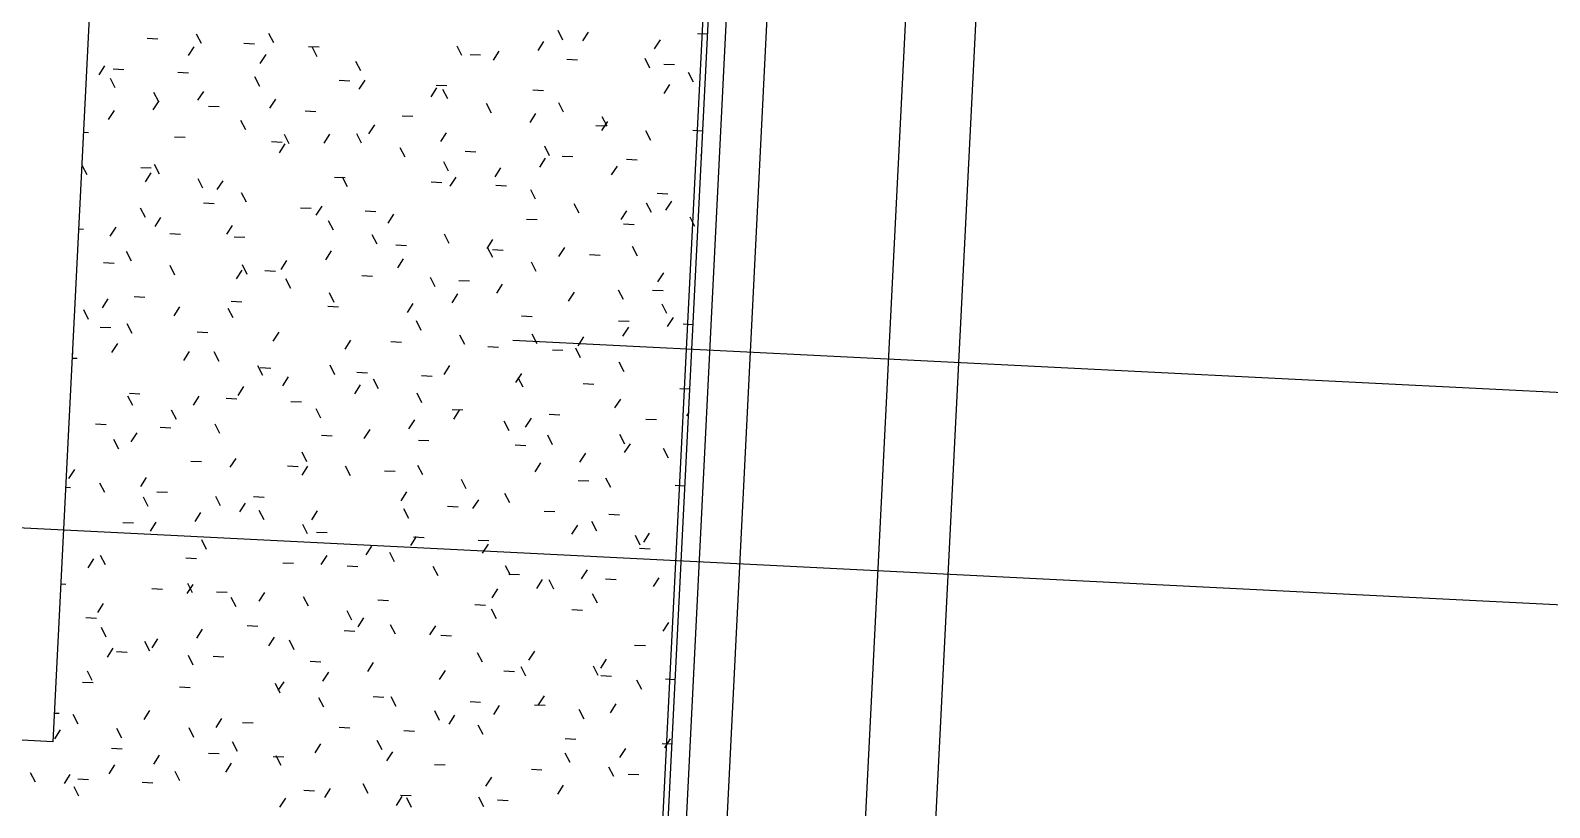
# Model space of a CAD drawing. Extents: x 549999 to 550212, y 1838161 to 1838467.
# Drawn here: x 550120.154 to 550124.451, y 1838346.472 to 1838348.672 of the extents above; entities that cross this region are included whole.
import ezdxf

# ---------------------------------------------------------------- set-up
doc = ezdxf.new("R2010")
doc.units = 0
for name, color, linetype in [('Level 15', 7, 'Continuous'), ('Level 18', 7, 'Continuous'), ('Level 4', 7, 'Continuous'), ('Level 8', 7, 'Continuous')]:
    doc.layers.add(name, color=color, linetype=linetype)

# ---------------------------------------------------------------- blocks, each defined once
blk = doc.blocks.new('FLOO10')
at = {"layer": 'Level 8'}
for p, q in [((-151.49, -482.9), (-151.49, 127.1)), ((-171.49, 107.1), (-171.49, -462.9))]:
    blk.add_line(p, q, dxfattribs=at)

msp = doc.modelspace()

# ---------------------------------------------------------------- linework, layer by layer
at = {"layer": 'Level 15'}
for p, q in [((550120.4842, 1838348.6494), (550120.5144, 1838348.6479)), ((550120.6381, 1838348.6343), (550120.6243, 1838348.6611)), ((550120.8426, 1838348.6363), (550120.8288, 1838348.6632)), ((550121.6604, 1838348.6445), (550121.6466, 1838348.6714)), ((550121.7318, 1838348.6672), (550121.7155, 1838348.6419)), ((550122.0413, 1838348.6631), (550122.0697, 1838348.6617)), ((550120.6164, 1838348.6257), (550120.6001, 1838348.6004)), ((550120.7582, 1838348.6357), (550120.7883, 1838348.6342)), ((550120.9408, 1838348.6266), (550120.971, 1838348.6251)), ((550120.9656, 1838348.5967), (550120.9519, 1838348.6235)), ((550121.3746, 1838348.6008), (550121.3608, 1838348.6276)), ((550121.479, 1838348.6128), (550121.4626, 1838348.5875)), ((550121.6054, 1838348.64), (550121.589, 1838348.6147)), ((550121.9351, 1838348.6448), (550121.9187, 1838348.6195)), ((550120.3636, 1838348.5714), (550120.3472, 1838348.546)), ((550120.3883, 1838348.5627), (550120.4185, 1838348.5612)), ((550120.8197, 1838348.6033), (550120.8033, 1838348.578)), ((550121.0887, 1838348.557), (550121.075, 1838348.5839)), ((550121.3975, 1838348.6038), (550121.4276, 1838348.6023)), ((550121.6715, 1838348.5901), (550121.7016, 1838348.5886)), ((550121.9065, 1838348.5652), (550121.8928, 1838348.592)), ((550121.9454, 1838348.5764), (550121.9756, 1838348.5749)), ((550120.394, 1838348.5092), (550120.3802, 1838348.536)), ((550120.571, 1838348.5535), (550120.6011, 1838348.552)), ((550120.8029, 1838348.5132), (550120.7891, 1838348.5401)), ((550121.0276, 1838348.5307), (550121.0577, 1838348.5292)), ((550121.0997, 1838348.5313), (550121.0833, 1838348.5059)), ((550122.0296, 1838348.5255), (550122.0159, 1838348.5524)), ((550120.5171, 1838348.4695), (550120.5033, 1838348.4963)), ((550120.6436, 1838348.4993), (550120.6272, 1838348.474)), ((550120.8469, 1838348.4769), (550120.8305, 1838348.4515)), ((550121.3029, 1838348.5089), (550121.2866, 1838348.4835)), ((550121.3016, 1838348.517), (550121.3317, 1838348.5155)), ((550121.3349, 1838348.4777), (550121.3211, 1838348.5045)), ((550121.5756, 1838348.5033), (550121.6057, 1838348.5018)), ((550121.9622, 1838348.5184), (550121.9459, 1838348.493)), ((550120.3908, 1838348.4449), (550120.3744, 1838348.4196)), ((550120.5172, 1838348.4721), (550120.5008, 1838348.4468)), ((550120.6577, 1838348.4577), (550120.6879, 1838348.4561)), ((550120.9317, 1838348.444), (550120.9618, 1838348.4424)), ((550121.458, 1838348.438), (550121.4442, 1838348.4649)), ((550121.583, 1838348.4368), (550121.5666, 1838348.4115)), ((550121.6624, 1838348.4401), (550121.6487, 1838348.4669)), ((550120.7632, 1838348.3902), (550120.7495, 1838348.417)), ((550121.1269, 1838348.4049), (550121.1105, 1838348.3795)), ((550121.2057, 1838348.4303), (550121.2358, 1838348.4288)), ((550121.7536, 1838348.4029), (550121.7838, 1838348.4014)), ((550121.7862, 1838348.4144), (550121.7698, 1838348.389)), ((550121.7855, 1838348.4004), (550121.7717, 1838348.4272)), ((550120.3036, 1838348.3838), (550120.318, 1838348.3831)), ((550120.5618, 1838348.3709), (550120.592, 1838348.3694)), ((550120.8358, 1838348.3572), (550120.866, 1838348.3557)), ((550120.874, 1838348.3505), (550120.8577, 1838348.3251)), ((550120.8863, 1838348.3505), (550120.8725, 1838348.3774)), ((550121.0005, 1838348.3777), (550120.9841, 1838348.3523)), ((550121.0908, 1838348.3525), (550121.077, 1838348.3794)), ((550121.3301, 1838348.3824), (550121.3138, 1838348.3571)), ((550121.9086, 1838348.3607), (550121.8948, 1838348.3876)), ((550122.0276, 1838348.3892), (550122.056, 1838348.3877)), ((550121.2138, 1838348.3129), (550121.2001, 1838348.3397)), ((550121.3838, 1838348.3298), (550121.4139, 1838348.3283)), ((550121.6102, 1838348.3104), (550121.5938, 1838348.285)), ((550121.6228, 1838348.317), (550121.609, 1838348.3438)), ((550121.6578, 1838348.3161), (550121.6879, 1838348.3146)), ((550121.8404, 1838348.307), (550121.8705, 1838348.3055)), ((550122.0527, 1838348.3213), (550122.0499, 1838348.317)), ((550120.3147, 1838348.263), (550120.3009, 1838348.2898)), ((550120.466, 1838348.2841), (550120.4961, 1838348.2826)), ((550120.4948, 1838348.2689), (550120.4784, 1838348.2436)), ((550120.5191, 1838348.265), (550120.5053, 1838348.2919)), ((550121.3369, 1838348.2732), (550121.3232, 1838348.3001)), ((550121.4837, 1838348.2832), (550121.4674, 1838348.2578)), ((550121.8134, 1838348.288), (550121.797, 1838348.2626)), ((550120.6422, 1838348.2254), (550120.6284, 1838348.2522)), ((550120.698, 1838348.2465), (550120.6816, 1838348.2211)), ((550121.0139, 1838348.2567), (550121.044, 1838348.2552)), ((550121.0511, 1838348.2295), (550121.0373, 1838348.2563)), ((550121.2879, 1838348.243), (550121.318, 1838348.2415)), ((550121.3573, 1838348.256), (550121.3409, 1838348.2307)), ((550121.4705, 1838348.2339), (550121.5007, 1838348.2324)), ((550121.5831, 1838348.1939), (550121.5693, 1838348.2207)), ((550120.644, 1838348.1837), (550120.6742, 1838348.1822)), ((550120.7653, 1838348.1857), (550120.7515, 1838348.2126)), ((550121.7062, 1838348.1542), (550121.6924, 1838348.1811)), ((550121.9106, 1838348.1563), (550121.8969, 1838348.1831)), ((550121.9272, 1838348.2111), (550121.9573, 1838348.2096)), ((550121.967, 1838348.1887), (550121.9506, 1838348.1634)), ((550120.4794, 1838348.142), (550120.4657, 1838348.1688)), ((550120.522, 1838348.1425), (550120.5056, 1838348.1171)), ((550120.918, 1838348.17), (550120.9482, 1838348.1685)), ((550120.978, 1838348.1744), (550120.9617, 1838348.1491)), ((550121.0114, 1838348.1064), (550120.9977, 1838348.1332)), ((550121.1007, 1838348.1608), (550121.1308, 1838348.1593)), ((550121.1813, 1838348.152), (550121.1649, 1838348.1267)), ((550121.5573, 1838348.138), (550121.5874, 1838348.1365)), ((550121.8406, 1838348.1615), (550121.8242, 1838348.1362)), ((550122.0337, 1838348.1166), (550122.02, 1838348.1435)), ((550120.2899, 1838348.1098), (550120.3043, 1838348.1091)), ((550120.3955, 1838348.1153), (550120.3792, 1838348.0899)), ((550120.5481, 1838348.0969), (550120.5783, 1838348.0954)), ((550120.7252, 1838348.12), (550120.7088, 1838348.0947)), ((550121.1345, 1838348.0667), (550121.1208, 1838348.0936)), ((550121.339, 1838348.0688), (550121.3252, 1838348.0956)), ((550121.8313, 1838348.1243), (550121.8614, 1838348.1228)), ((550120.7308, 1838348.0878), (550120.7609, 1838348.0863)), ((550121.0052, 1838348.048), (550120.9889, 1838348.0227)), ((550121.1874, 1838348.065), (550121.2176, 1838348.0634)), ((550121.4613, 1838348.08), (550121.4449, 1838348.0546)), ((550121.4621, 1838348.0291), (550121.4483, 1838348.056)), ((550121.4614, 1838348.0513), (550121.4915, 1838348.0497)), ((550121.6645, 1838348.0575), (550121.6482, 1838348.0322)), ((550121.871, 1838348.0332), (550121.8572, 1838348.06)), ((550120.3609, 1838348.0147), (550120.3911, 1838348.0132)), ((550120.4398, 1838348.0189), (550120.426, 1838348.0457)), ((550120.5629, 1838347.9792), (550120.5491, 1838348.0061)), ((550120.7673, 1838347.9813), (550120.7536, 1838348.0081)), ((550120.8788, 1838348.0208), (550120.8624, 1838347.9955)), ((550121.2085, 1838348.0256), (550121.1921, 1838348.0002)), ((550121.5851, 1838347.9894), (550121.5714, 1838348.0163)), ((550121.7354, 1838348.0376), (550121.7655, 1838348.0361)), ((550120.7524, 1838347.9936), (550120.736, 1838347.9683)), ((550120.8176, 1838347.9919), (550120.8477, 1838347.9904)), ((550120.8904, 1838347.9416), (550120.8766, 1838347.9684)), ((550121.0915, 1838347.9782), (550121.1217, 1838347.9767)), ((550121.2993, 1838347.9457), (550121.2855, 1838347.9725)), ((550121.3655, 1838347.9645), (550121.3957, 1838347.963)), ((550121.9446, 1838347.9855), (550121.9282, 1838347.9601)), ((550120.4477, 1838347.9188), (550120.4778, 1838347.9173)), ((550121.0135, 1838347.9019), (550120.9997, 1838347.9288)), ((550121.3621, 1838347.9263), (550121.3457, 1838347.901)), ((550121.4885, 1838347.9535), (550121.4721, 1838347.9282)), ((550121.6917, 1838347.9311), (550121.6754, 1838347.9058)), ((550121.8313, 1838347.9101), (550121.8175, 1838347.937)), ((550121.9135, 1838347.9371), (550121.9436, 1838347.9356)), ((550120.3187, 1838347.8541), (550120.305, 1838347.8809)), ((550120.3731, 1838347.9121), (550120.3567, 1838347.8867)), ((550120.5763, 1838347.8896), (550120.56, 1838347.8643)), ((550120.7277, 1838347.8582), (550120.7139, 1838347.885)), ((550120.7217, 1838347.9051), (550120.7518, 1838347.9036)), ((550120.9956, 1838347.8914), (550121.0258, 1838347.8899)), ((550121.2357, 1838347.8992), (550121.2193, 1838347.8738)), ((550121.9544, 1838347.8704), (550121.9406, 1838347.8973)), ((550120.3518, 1838347.8321), (550120.3819, 1838347.8306)), ((550120.4418, 1838347.8144), (550120.4281, 1838347.8413)), ((550121.2596, 1838347.8226), (550121.2459, 1838347.8495)), ((550121.5436, 1838347.864), (550121.5737, 1838347.8625)), ((550121.8176, 1838347.8503), (550121.8477, 1838347.8488)), ((550121.9718, 1838347.8591), (550121.9554, 1838347.8337)), ((550122.0002, 1838347.8412), (550122.0286, 1838347.8398)), ((550120.6258, 1838347.8184), (550120.6559, 1838347.8169)), ((550120.8564, 1838347.8176), (550120.84, 1838347.7922)), ((550121.0596, 1838347.7952), (550121.0432, 1838347.7698)), ((550121.1737, 1838347.791), (550121.2039, 1838347.7895)), ((550121.3827, 1838347.7829), (550121.369, 1838347.8098)), ((550121.5872, 1838347.785), (550121.5734, 1838347.8118)), ((550121.7189, 1838347.8047), (550121.7026, 1838347.7793)), ((550121.8454, 1838347.8319), (550121.829, 1838347.8065)), ((550120.2739, 1838347.7584), (550120.2722, 1838347.7559)), ((550120.4003, 1838347.7856), (550120.3839, 1838347.7603)), ((550120.6035, 1838347.7632), (550120.5872, 1838347.7379)), ((550120.688, 1838347.7351), (550120.6742, 1838347.7619)), ((550121.4477, 1838347.7773), (550121.4778, 1838347.7758)), ((550121.6304, 1838347.7681), (550121.6605, 1838347.7666)), ((550121.7103, 1838347.7453), (550121.6965, 1838347.7722)), ((550120.2717, 1838347.7445), (550120.286, 1838347.7438)), ((550120.8111, 1838347.6954), (550120.7973, 1838347.7223)), ((550120.8039, 1838347.7179), (550120.834, 1838347.7164)), ((550121.0155, 1838347.6975), (550121.0018, 1838347.7243)), ((550121.0778, 1838347.7042), (550121.108, 1838347.7027)), ((550121.3397, 1838347.7231), (550121.3233, 1838347.6978)), ((550121.8334, 1838347.7056), (550121.8196, 1838347.7325)), ((550120.7571, 1838347.664), (550120.7408, 1838347.6386)), ((550120.8836, 1838347.6912), (550120.8672, 1838347.6658)), ((550121.0868, 1838347.6687), (550121.0704, 1838347.6434)), ((550121.1386, 1838347.6578), (550121.1248, 1838347.6847)), ((550121.2605, 1838347.6951), (550121.2906, 1838347.6936)), ((550121.5429, 1838347.7007), (550121.5265, 1838347.6753)), ((550121.5475, 1838347.6619), (550121.5338, 1838347.6887)), ((550121.7171, 1838347.6723), (550121.7473, 1838347.6707)), ((550120.4439, 1838347.61), (550120.4301, 1838347.6368)), ((550120.434, 1838347.6448), (550120.4641, 1838347.6433)), ((550120.6307, 1838347.6368), (550120.6143, 1838347.6114)), ((550120.708, 1838347.6312), (550120.7381, 1838347.6296)), ((550120.8906, 1838347.622), (550120.9208, 1838347.6205)), ((550121.2617, 1838347.6181), (550121.2479, 1838347.645)), ((550121.8229, 1838347.6286), (550121.8066, 1838347.6033)), ((550121.9911, 1838347.6586), (550122.0195, 1838347.6571)), ((550120.567, 1838347.5703), (550120.5532, 1838347.5972)), ((550120.9759, 1838347.5744), (550120.9621, 1838347.6012)), ((550121.3473, 1838347.5992), (550121.3774, 1838347.5977)), ((550121.3668, 1838347.5967), (550121.3505, 1838347.5713)), ((550121.5701, 1838347.5743), (550121.5537, 1838347.5489)), ((550121.6212, 1838347.5855), (550121.6514, 1838347.584)), ((550122.0162, 1838347.5907), (550122.0098, 1838347.5809)), ((550120.3381, 1838347.5581), (550120.3682, 1838347.5566)), ((550120.4547, 1838347.5328), (550120.4383, 1838347.5074)), ((550120.5208, 1838347.549), (550120.5509, 1838347.5475)), ((550120.69, 1838347.5306), (550120.6763, 1838347.5575)), ((550121.114, 1838347.5423), (550121.0976, 1838347.517)), ((550121.2404, 1838347.5695), (550121.224, 1838347.5441)), ((550121.5079, 1838347.5388), (550121.4941, 1838347.5657)), ((550121.8952, 1838347.5718), (550121.9253, 1838347.5703)), ((550120.4042, 1838347.4869), (550120.3904, 1838347.5137)), ((550120.9774, 1838347.5261), (550121.0075, 1838347.5246)), ((550121.2514, 1838347.5124), (550121.2815, 1838347.5109)), ((550121.5253, 1838347.4987), (550121.5555, 1838347.4972)), ((550121.6309, 1838347.4991), (550121.6172, 1838347.526)), ((550121.8354, 1838347.5012), (550121.8216, 1838347.528)), ((550121.8501, 1838347.5022), (550121.8337, 1838347.4769)), ((550121.9585, 1838347.4615), (550121.9447, 1838347.4884)), ((550120.6075, 1838347.4531), (550120.6376, 1838347.4516)), ((550120.7347, 1838347.4607), (550120.7183, 1838347.4354)), ((550120.9362, 1838347.4513), (550120.9224, 1838347.4782)), ((550121.5973, 1838347.4478), (550121.5809, 1838347.4225)), ((550121.7237, 1838347.475), (550121.7073, 1838347.4497)), ((550120.2786, 1838347.4288), (550120.2623, 1838347.4034)), ((550120.4819, 1838347.4064), (550120.4655, 1838347.381)), ((550120.8815, 1838347.4394), (550120.9116, 1838347.4379)), ((550120.938, 1838347.4383), (550120.9216, 1838347.413)), ((550121.0593, 1838347.4116), (550121.0455, 1838347.4385)), ((550121.1555, 1838347.4257), (550121.1856, 1838347.4242)), ((550121.2637, 1838347.4137), (550121.25, 1838347.4405)), ((550121.7957, 1838347.3781), (550121.782, 1838347.405)), ((550120.2534, 1838347.3792), (550120.2678, 1838347.3785)), ((550120.3645, 1838347.3638), (550120.3508, 1838347.3907)), ((550120.5116, 1838347.3663), (550120.5418, 1838347.3648)), ((550121.218, 1838347.3663), (550121.2016, 1838347.3409)), ((550121.3868, 1838347.374), (550121.3731, 1838347.4009)), ((550121.5099, 1838347.3344), (550121.4961, 1838347.3612)), ((550121.7034, 1838347.3983), (550121.7336, 1838347.3968)), ((550121.9774, 1838347.3846), (550122.0058, 1838347.3832)), ((550120.4876, 1838347.3241), (550120.4739, 1838347.351)), ((550120.6921, 1838347.3262), (550120.6783, 1838347.353)), ((550120.7619, 1838347.3343), (550120.7455, 1838347.309)), ((550120.7856, 1838347.3526), (550120.8157, 1838347.3511)), ((550121.2241, 1838347.2906), (550121.2103, 1838347.3175)), ((550121.3336, 1838347.3252), (550121.3637, 1838347.3237)), ((550121.4212, 1838347.3438), (550121.4049, 1838347.3185)), ((550120.4157, 1838347.2795), (550120.4459, 1838347.278)), ((550120.5091, 1838347.2799), (550120.4927, 1838347.2546)), ((550120.6355, 1838347.3071), (550120.6191, 1838347.2818)), ((550120.8152, 1838347.2865), (550120.8014, 1838347.3134)), ((550120.9382, 1838347.2468), (550120.9245, 1838347.2737)), ((550120.9651, 1838347.3119), (550120.9488, 1838347.2865)), ((550121.6075, 1838347.3115), (550121.6377, 1838347.31)), ((550121.7561, 1838347.255), (550121.7423, 1838347.2819)), ((550121.7902, 1838347.3024), (550121.8203, 1838347.3009)), ((550120.9637, 1838347.2522), (550120.9938, 1838347.2506)), ((550121.2452, 1838347.2398), (550121.2288, 1838347.2145)), ((550121.2377, 1838347.2385), (550121.2678, 1838347.2369)), ((550121.7013, 1838347.2718), (550121.6849, 1838347.2464)), ((550121.8791, 1838347.2154), (550121.8654, 1838347.2422)), ((550121.9045, 1838347.2494), (550121.8881, 1838347.224)), ((550120.6524, 1838347.2031), (550120.6386, 1838347.2299)), ((550121.1188, 1838347.2126), (550121.1024, 1838347.1873)), ((550121.1844, 1838347.1675), (550121.1706, 1838347.1944)), ((550121.4203, 1838347.2293), (550121.4505, 1838347.2278)), ((550121.4484, 1838347.2174), (550121.432, 1838347.1921)), ((550121.8769, 1838347.2065), (550121.9071, 1838347.205)), ((550120.333, 1838347.1759), (550120.3166, 1838347.1506)), ((550120.3666, 1838347.1593), (550120.3528, 1838347.1862)), ((550120.5938, 1838347.1791), (550120.624, 1838347.1776)), ((550120.8678, 1838347.1654), (550120.8979, 1838347.1639)), ((550120.9923, 1838347.1855), (550120.976, 1838347.1601)), ((550121.0504, 1838347.1563), (550121.0806, 1838347.1548)), ((550121.3075, 1838347.1279), (550121.2937, 1838347.1547)), ((550121.5119, 1838347.1299), (550121.4982, 1838347.1568)), ((550121.7285, 1838347.1454), (550121.7121, 1838347.12)), ((550120.2397, 1838347.1052), (550120.2541, 1838347.1045)), ((550120.6131, 1838347.1039), (550120.5967, 1838347.0785)), ((550120.6127, 1838347.08), (550120.599, 1838347.1069)), ((550121.5071, 1838347.1334), (550121.5372, 1838347.1319)), ((550121.602, 1838347.1182), (550121.5857, 1838347.0928)), ((550121.635, 1838347.0902), (550121.6213, 1838347.1171)), ((550121.7811, 1838347.1197), (550121.8112, 1838347.1182)), ((550121.9317, 1838347.1229), (550121.9153, 1838347.0976)), ((550120.4979, 1838347.0923), (550120.5281, 1838347.0908)), ((550120.6806, 1838347.0832), (550120.7107, 1838347.0817)), ((550120.7358, 1838347.0403), (550120.7221, 1838347.0672)), ((550120.8163, 1838347.0815), (550120.7999, 1838347.0561)), ((550120.9403, 1838347.0424), (550120.9265, 1838347.0692)), ((550121.1372, 1838347.0604), (550121.1673, 1838347.0589)), ((550121.4756, 1838347.091), (550121.4592, 1838347.0656)), ((550121.7581, 1838347.0506), (550121.7443, 1838347.0774)), ((550120.3602, 1838347.0495), (550120.3438, 1838347.0242)), ((550121.0634, 1838347.0027), (550121.0496, 1838347.0296)), ((550121.4112, 1838347.0467), (550121.4413, 1838347.0452)), ((550121.4723, 1838347.0068), (550121.4585, 1838347.0337)), ((550121.6852, 1838347.033), (550121.7153, 1838347.0315)), ((550120.3107, 1838347.0101), (550120.3408, 1838347.0086)), ((550120.3686, 1838346.9549), (550120.3549, 1838346.9817)), ((550120.6403, 1838346.9775), (550120.6239, 1838346.9521)), ((550120.7673, 1838346.9873), (550120.7975, 1838346.9858)), ((550121.0413, 1838346.9736), (550121.0715, 1838346.9721)), ((550121.0963, 1838347.0094), (550121.08, 1838346.9841)), ((550121.1865, 1838346.9631), (550121.1727, 1838346.9899)), ((550121.2996, 1838346.987), (550121.2832, 1838346.9616)), ((550121.9589, 1838346.9965), (550121.9425, 1838346.9712)), ((550120.4917, 1838346.9152), (550120.4779, 1838346.9421)), ((550120.5138, 1838346.9503), (550120.4975, 1838346.9249)), ((550120.8435, 1838346.955), (550120.8271, 1838346.9297)), ((550120.9006, 1838346.9193), (550120.8869, 1838346.9462)), ((550121.3153, 1838346.9599), (550121.3454, 1838346.9584)), ((550121.8632, 1838346.9325), (550121.8934, 1838346.931)), ((550120.3874, 1838346.9231), (550120.371, 1838346.8977)), ((550120.3975, 1838346.9142), (550120.4276, 1838346.9127)), ((550120.6148, 1838346.8756), (550120.601, 1838346.9024)), ((550120.6714, 1838346.9005), (550120.7016, 1838346.899)), ((550120.9454, 1838346.8868), (550120.9756, 1838346.8853)), ((550121.4326, 1838346.8837), (550121.4189, 1838346.9106)), ((550121.5796, 1838346.9149), (550121.5632, 1838346.8896)), ((550121.7828, 1838346.8925), (550121.7665, 1838346.8672)), ((550120.329, 1838346.8318), (550120.3152, 1838346.8587)), ((550120.9971, 1838346.8558), (550120.9807, 1838346.8305)), ((550121.1235, 1838346.883), (550121.1072, 1838346.8576)), ((550121.3268, 1838346.8606), (550121.3104, 1838346.8352)), ((550121.4934, 1838346.8595), (550121.5235, 1838346.8579)), ((550121.5557, 1838346.8441), (550121.5419, 1838346.8709)), ((550121.7602, 1838346.8461), (550121.7464, 1838346.873)), ((550121.7674, 1838346.8458), (550121.7975, 1838346.8442)), ((550120.3016, 1838346.8275), (550120.3317, 1838346.826)), ((550120.5756, 1838346.8138), (550120.6057, 1838346.8123)), ((550120.861, 1838346.7962), (550120.8472, 1838346.8231)), ((550120.8707, 1838346.8286), (550120.8543, 1838346.8033)), ((550121.8832, 1838346.8065), (550121.8695, 1838346.8333)), ((550121.95, 1838346.8366), (550121.9784, 1838346.8352)), ((550120.984, 1838346.7566), (550120.9703, 1838346.7834)), ((550121.1235, 1838346.7864), (550121.1536, 1838346.7849)), ((550121.1885, 1838346.7586), (550121.1747, 1838346.7855)), ((550121.3975, 1838346.7727), (550121.4276, 1838346.7712)), ((550121.4804, 1838346.7613), (550121.464, 1838346.736)), ((550121.5801, 1838346.7636), (550121.6103, 1838346.7621)), ((550121.6068, 1838346.7885), (550121.5904, 1838346.7632)), ((550121.81, 1838346.7661), (550121.7937, 1838346.7407)), ((550120.2214, 1838346.7399), (550120.2358, 1838346.7392)), ((550120.2893, 1838346.7087), (550120.2755, 1838346.7356)), ((550120.4914, 1838346.747), (550120.475, 1838346.7217)), ((550120.6946, 1838346.7246), (550120.6783, 1838346.6993)), ((550121.3116, 1838346.7189), (550121.2978, 1838346.7458)), ((550121.3539, 1838346.7341), (550121.3376, 1838346.7088)), ((550121.7205, 1838346.723), (550121.7067, 1838346.7499)), ((550120.2386, 1838346.6927), (550120.2222, 1838346.6673)), ((550120.4124, 1838346.6691), (550120.3986, 1838346.6959)), ((550120.6168, 1838346.6711), (550120.6031, 1838346.698)), ((550120.7536, 1838346.7133), (550120.7838, 1838346.7118)), ((550121.0276, 1838346.6996), (550121.0578, 1838346.6981)), ((550121.2103, 1838346.6905), (550121.2404, 1838346.689)), ((550121.4347, 1838346.6793), (550121.4209, 1838346.7061)), ((550120.3838, 1838346.6403), (550120.4139, 1838346.6388)), ((550120.7399, 1838346.6314), (550120.7262, 1838346.6583)), ((550120.9747, 1838346.6526), (550120.9583, 1838346.6272)), ((550121.1488, 1838346.6355), (550121.1351, 1838346.6624)), ((550121.1779, 1838346.6301), (550121.1615, 1838346.6048)), ((550121.6669, 1838346.6677), (550121.697, 1838346.6662)), ((550121.8372, 1838346.6397), (550121.8208, 1838346.6143)), ((550121.9409, 1838346.654), (550121.9692, 1838346.6526)), ((550121.9636, 1838346.6669), (550121.9473, 1838346.6415)), ((550120.3922, 1838346.5934), (550120.3758, 1838346.5681)), ((550120.5186, 1838346.6206), (550120.5022, 1838346.5953)), ((550120.6577, 1838346.6266), (550120.6879, 1838346.6251)), ((550120.7218, 1838346.5982), (550120.7055, 1838346.5728)), ((550120.8404, 1838346.6174), (550120.8705, 1838346.6159)), ((550120.863, 1838346.5918), (550120.8492, 1838346.6186)), ((550121.297, 1838346.5946), (550121.3272, 1838346.5931)), ((550121.6808, 1838346.6), (550121.6671, 1838346.6268)), ((550121.8039, 1838346.5603), (550121.7901, 1838346.5871)), ((550120.1683, 1838346.5439), (550120.1545, 1838346.5708)), ((550120.2657, 1838346.5662), (550120.2494, 1838346.5409)), ((550120.2879, 1838346.5535), (550120.318, 1838346.552)), ((550120.4705, 1838346.5444), (550120.5007, 1838346.5429)), ((550120.5772, 1838346.548), (550120.5634, 1838346.5749)), ((550121.4579, 1838346.5581), (550121.4416, 1838346.5328)), ((550121.571, 1838346.5809), (550121.6011, 1838346.5794)), ((550121.845, 1838346.5672), (550121.8751, 1838346.5657)), ((550120.2913, 1838346.5043), (550120.2776, 1838346.5311)), ((550120.9272, 1838346.5215), (550120.9573, 1838346.52)), ((550121.0019, 1838346.5261), (550120.9855, 1838346.5008)), ((550121.1092, 1838346.5124), (550121.0954, 1838346.5393)), ((550121.2051, 1838346.5037), (550121.1887, 1838346.4784)), ((550121.2011, 1838346.5078), (550121.2313, 1838346.5063)), ((550121.4367, 1838346.4748), (550121.4229, 1838346.5017)), ((550121.6612, 1838346.5357), (550121.6448, 1838346.5103)), ((550120.8754, 1838346.499), (550120.8591, 1838346.4736)), ((550121.2323, 1838346.4728), (550121.2185, 1838346.4996)), ((550121.4751, 1838346.4941), (550121.5053, 1838346.4926))]:
    msp.add_line(p, q, dxfattribs=at)
at = {"layer": 'Level 18'}
for p, q in [((550122.8254, 1838362.7772), (550121.7645, 1838341.5558)), ((550121.5185, 1838347.7954), (550140.422, 1838346.8503)), ((550111.2586, 1838347.7075), (550125.3316, 1838347.004))]:
    msp.add_line(p, q, dxfattribs=at)
at = {"layer": 'Level 4'}
for p, q in [((550121.8336, 1838344.2402), (550122.1924, 1838351.4162)), ((550122.3722, 1838351.4072), (550122.0044, 1838344.0514))]:
    msp.add_line(p, q, dxfattribs=at)
at = {"layer": 'Level 8'}
for p, q in [((550120.517, 1838352.6514), (550120.2174, 1838346.6589)), ((550121.8479, 1838344.2245), (550122.2074, 1838351.4155)), ((550120.2174, 1838346.6589), (550117.8204, 1838346.7787))]:
    msp.add_line(p, q, dxfattribs=at)

# ---------------------------------------------------------------- block references
at = {"layer": 'Level 8', "xscale": 0.010000000000000004, "yscale": 0.01, "rotation": -2.8619937920406366}
msp.add_blockref('FLOO10', (550124.32, 1838348.19), dxfattribs=at)

doc.saveas('drawing.dxf')
